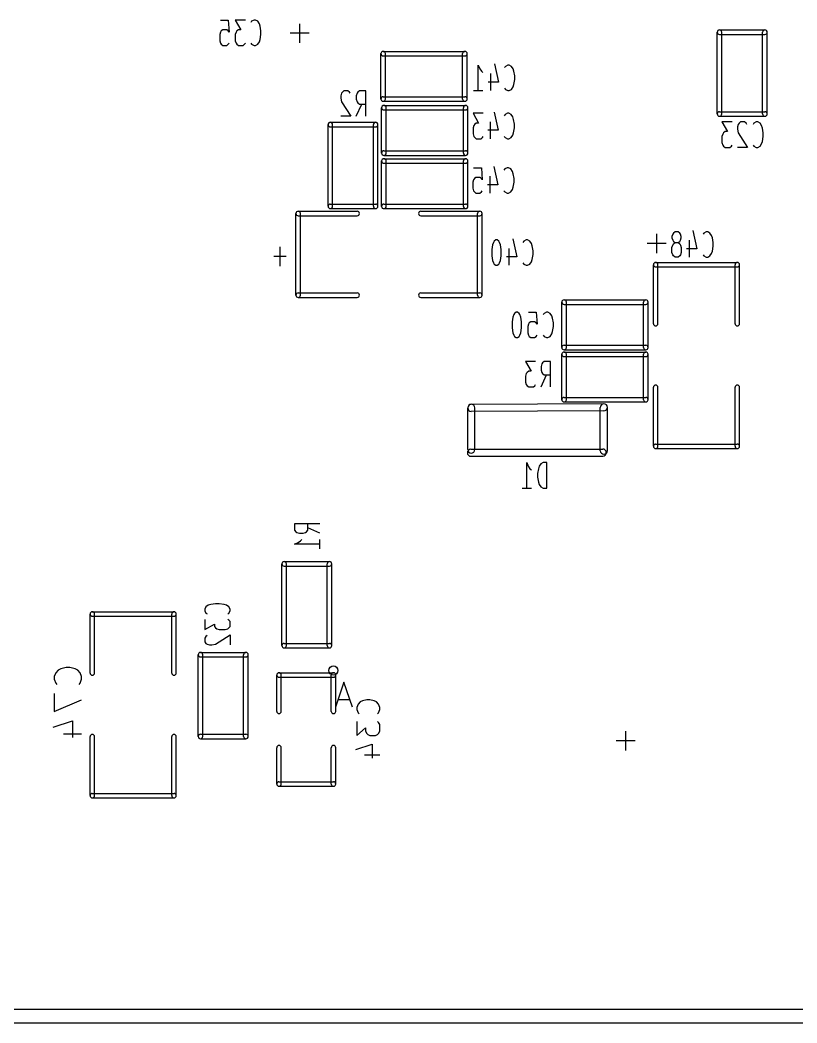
# Model space of a CAD drawing. Extents: x 32880 to 68030, y 27285 to 49782.
# Drawn here: x 47786 to 56343, y 27285 to 38329 of the extents above; entities that cross this region are included whole.
import ezdxf

# ---------------------------------------------------------------- set-up
doc = ezdxf.new("R2010")
doc.units = 0
doc.layers.add('BLACK', color=1, linetype='CONTINUOUS')

msp = doc.modelspace()

# ---------------------------------------------------------------- linework, layer by layer
at = {"layer": 'BLACK'}
for p, q in [((49994, 38329), (50080, 38329)), ((50080, 38329), (50089, 38195)), ((50268, 38329), (50157, 38329)), ((50157, 38329), (50217, 38222)), ((50363, 38329), (50337, 38315)), ((50380, 38329), (50363, 38329)), ((50405, 38315), (50380, 38329)), ((50020, 38222), (50003, 38209)), ((50063, 38222), (50020, 38222)), ((50080, 38209), (50063, 38222)), ((50191, 38222), (50174, 38209)), ((50217, 38222), (50191, 38222)), ((50337, 38315), (50328, 38302)), ((50423, 38289), (50405, 38315)), ((50431, 38262), (50423, 38289)), ((50440, 38209), (50431, 38262)), ((50866, 38078), (50866, 38289)), ((55490, 38220), (55990, 38220)), ((49994, 38195), (49986, 38169)), ((49986, 38169), (49986, 38102)), ((49986, 38102), (49994, 38075)), ((50003, 38209), (49994, 38195)), ((50089, 38195), (50080, 38209)), ((50165, 38195), (50157, 38169)), ((50157, 38169), (50157, 38102)), ((50157, 38102), (50165, 38075)), ((50174, 38209), (50165, 38195)), ((50423, 38089), (50431, 38115)), ((50431, 38115), (50440, 38169)), ((50440, 38169), (50440, 38209)), ((50971, 38183), (50761, 38183)), ((55465, 37295), (55465, 38195)), ((55490, 38170), (55990, 38170)), ((55515, 37295), (55515, 38195)), ((55965, 37295), (55965, 38195)), ((56015, 37295), (56015, 38195)), ((49994, 38075), (50003, 38062)), ((50003, 38062), (50020, 38049)), ((50020, 38049), (50063, 38049)), ((50063, 38049), (50080, 38062)), ((50080, 38062), (50089, 38075)), ((50165, 38075), (50174, 38062)), ((50174, 38062), (50191, 38049)), ((50191, 38049), (50243, 38049)), ((50243, 38049), (50260, 38062)), ((50260, 38062), (50268, 38075)), ((50328, 38075), (50337, 38062)), ((50337, 38062), (50363, 38049)), ((50363, 38049), (50380, 38049)), ((50380, 38049), (50405, 38062)), ((50405, 38062), (50423, 38089)), ((51761, 37459), (51761, 37959)), ((51786, 37984), (52686, 37984)), ((51786, 37934), (52686, 37934)), ((51811, 37459), (51811, 37959)), ((52661, 37459), (52661, 37959)), ((52711, 37459), (52711, 37959)), ((52832, 37553), (52832, 37833)), ((52832, 37833), (52849, 37793)), ((52849, 37793), (52867, 37766)), ((53012, 37846), (53055, 37646)), ((53132, 37819), (53123, 37806)), ((53158, 37833), (53132, 37819)), ((53175, 37833), (53158, 37833)), ((53200, 37819), (53175, 37833)), ((53218, 37793), (53200, 37819)), ((53226, 37766), (53218, 37793)), ((52867, 37766), (52884, 37753)), ((52969, 37739), (52969, 37553)), ((53235, 37713), (53226, 37766)), ((53226, 37619), (53235, 37673)), ((53235, 37673), (53235, 37713)), ((51353, 37550), (51336, 37536)), ((51396, 37550), (51353, 37550)), ((51413, 37536), (51396, 37550)), ((51525, 37550), (51507, 37536)), ((51593, 37550), (51525, 37550)), ((51593, 37270), (51593, 37550)), ((52781, 37553), (52884, 37553)), ((53055, 37646), (52943, 37646)), ((53123, 37579), (53132, 37566)), ((53132, 37566), (53158, 37553)), ((53158, 37553), (53175, 37553)), ((53175, 37553), (53200, 37566)), ((53200, 37566), (53218, 37593)), ((53218, 37593), (53226, 37619)), ((51327, 37523), (51319, 37496)), ((51319, 37496), (51319, 37470)), ((51319, 37470), (51327, 37430)), ((51336, 37536), (51327, 37523)), ((51422, 37523), (51413, 37536)), ((51499, 37523), (51490, 37496)), ((51490, 37496), (51490, 37456)), ((51490, 37456), (51499, 37430)), ((51507, 37536), (51499, 37523)), ((51786, 37484), (52686, 37484)), ((51327, 37430), (51430, 37270)), ((51490, 37270), (51550, 37403)), ((51499, 37430), (51507, 37416)), ((51507, 37416), (51525, 37403)), ((51525, 37403), (51593, 37403)), ((51769, 36864), (51769, 37364)), ((51786, 37434), (52686, 37434)), ((51794, 37389), (52694, 37389)), ((51794, 37339), (52694, 37339)), ((51819, 36864), (51819, 37364)), ((52669, 36864), (52669, 37364)), ((52719, 36864), (52719, 37364)), ((51430, 37270), (51319, 37270)), ((52888, 37302), (52777, 37302)), ((52777, 37302), (52837, 37195)), ((53008, 37315), (53051, 37115)), ((53128, 37288), (53119, 37275)), ((53154, 37302), (53128, 37288)), ((53171, 37302), (53154, 37302)), ((53196, 37288), (53171, 37302)), ((53214, 37262), (53196, 37288)), ((53222, 37235), (53214, 37262)), ((53231, 37182), (53222, 37235)), ((55490, 37320), (55990, 37320)), ((55490, 37270), (55990, 37270)), ((51178, 36278), (51178, 37178)), ((51203, 37203), (51703, 37203)), ((51203, 37153), (51703, 37153)), ((51228, 36278), (51228, 37178)), ((51678, 36278), (51678, 37178)), ((51728, 36278), (51728, 37178)), ((52785, 37168), (52777, 37142)), ((52777, 37142), (52777, 37075)), ((52794, 37182), (52785, 37168)), ((52811, 37195), (52794, 37182)), ((52837, 37195), (52811, 37195)), ((53051, 37115), (52939, 37115)), ((52965, 37208), (52965, 37022)), ((53222, 37088), (53231, 37142)), ((53231, 37142), (53231, 37182)), ((55628, 37207), (55517, 37207)), ((55517, 37207), (55577, 37100)), ((55696, 37180), (55688, 37153)), ((55688, 37153), (55688, 37127)), ((55688, 37127), (55696, 37087)), ((55705, 37193), (55696, 37180)), ((55722, 37207), (55705, 37193)), ((55765, 37207), (55722, 37207)), ((55782, 37193), (55765, 37207)), ((55791, 37180), (55782, 37193)), ((55868, 37193), (55859, 37180)), ((55894, 37207), (55868, 37193)), ((55911, 37207), (55894, 37207)), ((55936, 37193), (55911, 37207)), ((55954, 37167), (55936, 37193)), ((55962, 37140), (55954, 37167)), ((55971, 37087), (55962, 37140)), ((52777, 37075), (52785, 37048)), ((52785, 37048), (52794, 37035)), ((52794, 37035), (52811, 37022)), ((52811, 37022), (52863, 37022)), ((52863, 37022), (52880, 37035)), ((52880, 37035), (52888, 37048)), ((53119, 37048), (53128, 37035)), ((53128, 37035), (53154, 37022)), ((53154, 37022), (53171, 37022)), ((53171, 37022), (53196, 37035)), ((53196, 37035), (53214, 37062)), ((53214, 37062), (53222, 37088)), ((55525, 37073), (55517, 37047)), ((55517, 37047), (55517, 36980)), ((55534, 37087), (55525, 37073)), ((55551, 37100), (55534, 37087)), ((55577, 37100), (55551, 37100)), ((55696, 37087), (55799, 36927)), ((55962, 36993), (55971, 37047)), ((55971, 37047), (55971, 37087)), ((51794, 36889), (52694, 36889)), ((55517, 36980), (55525, 36953)), ((55525, 36953), (55534, 36940)), ((55534, 36940), (55551, 36927)), ((55551, 36927), (55603, 36927)), ((55603, 36927), (55620, 36940)), ((55620, 36940), (55628, 36953)), ((55799, 36927), (55688, 36927)), ((55859, 36953), (55868, 36940)), ((55868, 36940), (55894, 36927)), ((55894, 36927), (55911, 36927)), ((55911, 36927), (55936, 36940)), ((55936, 36940), (55954, 36967)), ((55954, 36967), (55962, 36993)), ((51769, 36277), (51769, 36777)), ((51794, 36839), (52694, 36839)), ((51794, 36802), (52694, 36802)), ((51819, 36277), (51819, 36777)), ((52669, 36277), (52669, 36777)), ((52719, 36277), (52719, 36777)), ((51794, 36752), (52694, 36752)), ((52781, 36703), (52867, 36703)), ((52867, 36703), (52876, 36569)), ((53004, 36716), (53047, 36516)), ((53124, 36689), (53115, 36676)), ((53150, 36703), (53124, 36689)), ((53167, 36703), (53150, 36703)), ((53192, 36689), (53167, 36703)), ((53210, 36663), (53192, 36689)), ((52781, 36569), (52773, 36543)), ((52790, 36583), (52781, 36569)), ((52807, 36596), (52790, 36583)), ((52850, 36596), (52807, 36596)), ((52867, 36583), (52850, 36596)), ((52876, 36569), (52867, 36583)), ((52961, 36609), (52961, 36423)), ((53218, 36636), (53210, 36663)), ((53227, 36583), (53218, 36636)), ((53227, 36543), (53227, 36583)), ((52773, 36543), (52773, 36476)), ((52773, 36476), (52781, 36449)), ((52781, 36449), (52790, 36436)), ((52867, 36436), (52876, 36449)), ((53047, 36516), (52935, 36516)), ((53115, 36449), (53124, 36436)), ((53192, 36436), (53210, 36463)), ((53210, 36463), (53218, 36489)), ((53218, 36489), (53227, 36543)), ((52790, 36436), (52807, 36423)), ((52807, 36423), (52850, 36423)), ((52850, 36423), (52867, 36436)), ((53124, 36436), (53150, 36423)), ((53150, 36423), (53167, 36423)), ((53167, 36423), (53192, 36436)), ((51203, 36303), (51703, 36303)), ((51203, 36253), (51703, 36253)), ((51794, 36302), (52694, 36302)), ((51794, 36252), (52694, 36252)), ((50825, 35299), (50825, 36199)), ((50850, 36224), (51500, 36224)), ((50850, 36174), (51500, 36174)), ((50875, 35299), (50875, 36199)), ((52200, 36224), (52850, 36224)), ((52200, 36174), (52850, 36174)), ((52825, 35299), (52825, 36199)), ((52875, 35299), (52875, 36199)), ((55197, 36011), (55240, 35811)), ((53008, 35894), (52999, 35881)), ((53025, 35908), (53008, 35894)), ((53042, 35908), (53025, 35908)), ((53059, 35894), (53042, 35908)), ((53068, 35881), (53059, 35894)), ((53213, 35921), (53256, 35721)), ((53333, 35894), (53324, 35881)), ((53359, 35908), (53333, 35894)), ((53376, 35908), (53359, 35908)), ((53401, 35894), (53376, 35908)), ((53419, 35868), (53401, 35894)), ((54799, 35763), (54799, 35974)), ((54974, 35971), (54966, 35944)), ((54966, 35944), (54966, 35931)), ((54966, 35931), (54974, 35904)), ((54983, 35984), (54974, 35971)), ((54974, 35904), (54983, 35891)), ((55000, 35998), (54983, 35984)), ((55034, 35998), (55000, 35998)), ((55052, 35984), (55034, 35998)), ((55060, 35971), (55052, 35984)), ((55052, 35891), (55060, 35904)), ((55069, 35944), (55060, 35971)), ((55060, 35904), (55069, 35931)), ((55069, 35931), (55069, 35944)), ((55154, 35904), (55154, 35718)), ((55317, 35984), (55308, 35971)), ((55343, 35998), (55317, 35984)), ((55360, 35998), (55343, 35998)), ((55385, 35984), (55360, 35998)), ((55403, 35958), (55385, 35984)), ((55411, 35931), (55403, 35958)), ((55420, 35878), (55411, 35931)), ((50650, 35620), (50650, 35833)), ((52990, 35854), (52982, 35801)), ((52982, 35801), (52982, 35734)), ((52999, 35881), (52990, 35854)), ((53076, 35854), (53068, 35881)), ((53085, 35801), (53076, 35854)), ((53085, 35734), (53085, 35801)), ((53170, 35814), (53170, 35628)), ((53427, 35841), (53419, 35868)), ((53436, 35788), (53427, 35841)), ((53436, 35748), (53436, 35788)), ((54904, 35868), (54694, 35868)), ((54966, 35824), (54974, 35851)), ((54966, 35771), (54966, 35824)), ((54974, 35851), (54983, 35864)), ((54983, 35891), (55000, 35878)), ((54983, 35864), (55000, 35878)), ((55000, 35878), (55034, 35878)), ((55034, 35878), (55052, 35891)), ((55034, 35878), (55052, 35864)), ((55052, 35864), (55060, 35851)), ((55060, 35851), (55069, 35824)), ((55069, 35824), (55069, 35771)), ((55240, 35811), (55128, 35811)), ((55403, 35758), (55411, 35784)), ((55411, 35784), (55420, 35838)), ((55420, 35838), (55420, 35878)), ((50718, 35726), (50581, 35726)), ((52982, 35734), (52990, 35681)), ((52990, 35681), (52999, 35654)), ((53068, 35654), (53076, 35681)), ((53076, 35681), (53085, 35734)), ((53256, 35721), (53144, 35721)), ((53419, 35668), (53427, 35694)), ((53427, 35694), (53436, 35748)), ((54974, 35744), (54966, 35771)), ((54983, 35731), (54974, 35744)), ((55000, 35718), (54983, 35731)), ((55034, 35718), (55000, 35718)), ((55052, 35731), (55034, 35718)), ((55060, 35744), (55052, 35731)), ((55069, 35771), (55060, 35744)), ((55308, 35744), (55317, 35731)), ((55317, 35731), (55343, 35718)), ((55343, 35718), (55360, 35718)), ((55360, 35718), (55385, 35731)), ((55385, 35731), (55403, 35758)), ((52999, 35654), (53008, 35641)), ((53008, 35641), (53025, 35628)), ((53025, 35628), (53042, 35628)), ((53042, 35628), (53059, 35641)), ((53059, 35641), (53068, 35654)), ((53324, 35654), (53333, 35641)), ((53333, 35641), (53359, 35628)), ((53359, 35628), (53376, 35628)), ((53376, 35628), (53401, 35641)), ((53401, 35641), (53419, 35668)), ((54761, 34985), (54761, 35635)), ((54786, 35660), (55686, 35660)), ((54786, 35610), (55686, 35610)), ((54811, 34985), (54811, 35635)), ((55661, 34985), (55661, 35635)), ((55711, 34985), (55711, 35635)), ((50850, 35324), (51500, 35324)), ((50850, 35274), (51500, 35274)), ((52200, 35324), (52850, 35324)), ((52200, 35274), (52850, 35274)), ((53778, 35248), (54678, 35248)), ((53753, 34723), (53753, 35223)), ((53778, 35198), (54678, 35198)), ((53803, 34723), (53803, 35223)), ((54653, 34723), (54653, 35223)), ((54703, 34723), (54703, 35223)), ((53214, 35059), (53206, 35006)), ((53223, 35086), (53214, 35059)), ((53232, 35099), (53223, 35086)), ((53249, 35113), (53232, 35099)), ((53266, 35113), (53249, 35113)), ((53283, 35099), (53266, 35113)), ((53292, 35086), (53283, 35099)), ((53300, 35059), (53292, 35086)), ((53309, 35006), (53300, 35059)), ((53385, 35113), (53471, 35113)), ((53471, 35113), (53480, 34979)), ((53557, 35099), (53548, 35086)), ((53583, 35113), (53557, 35099)), ((53600, 35113), (53583, 35113)), ((53625, 35099), (53600, 35113)), ((53643, 35073), (53625, 35099)), ((53651, 35046), (53643, 35073)), ((53660, 34993), (53651, 35046)), ((53206, 35006), (53206, 34939)), ((53206, 34939), (53214, 34886)), ((53300, 34886), (53309, 34939)), ((53309, 34939), (53309, 35006)), ((53385, 34979), (53377, 34953)), ((53377, 34953), (53377, 34886)), ((53394, 34993), (53385, 34979)), ((53411, 35006), (53394, 34993)), ((53454, 35006), (53411, 35006)), ((53471, 34993), (53454, 35006)), ((53480, 34979), (53471, 34993)), ((53651, 34899), (53660, 34953)), ((53660, 34953), (53660, 34993)), ((53214, 34886), (53223, 34859)), ((53223, 34859), (53232, 34846)), ((53232, 34846), (53249, 34833)), ((53249, 34833), (53266, 34833)), ((53266, 34833), (53283, 34846)), ((53283, 34846), (53292, 34859)), ((53292, 34859), (53300, 34886)), ((53377, 34886), (53385, 34859)), ((53385, 34859), (53394, 34846)), ((53394, 34846), (53411, 34833)), ((53411, 34833), (53454, 34833)), ((53454, 34833), (53471, 34846)), ((53471, 34846), (53480, 34859)), ((53548, 34859), (53557, 34846)), ((53557, 34846), (53583, 34833)), ((53583, 34833), (53600, 34833)), ((53600, 34833), (53625, 34846)), ((53625, 34846), (53643, 34873)), ((53643, 34873), (53651, 34899)), ((53778, 34748), (54678, 34748)), ((53778, 34698), (54678, 34698)), ((53465, 34569), (53354, 34569)), ((53354, 34569), (53414, 34462)), ((53560, 34569), (53542, 34555)), ((53628, 34569), (53560, 34569)), ((53628, 34289), (53628, 34569)), ((53753, 34148), (53753, 34648)), ((53778, 34673), (54678, 34673)), ((53778, 34623), (54678, 34623)), ((53803, 34148), (53803, 34648)), ((54653, 34148), (54653, 34648)), ((54703, 34148), (54703, 34648)), ((53388, 34462), (53371, 34449)), ((53414, 34462), (53388, 34462)), ((53534, 34542), (53525, 34515)), ((53525, 34515), (53525, 34475)), ((53525, 34475), (53534, 34449)), ((53542, 34555), (53534, 34542)), ((53362, 34435), (53354, 34409)), ((53354, 34409), (53354, 34342)), ((53371, 34449), (53362, 34435)), ((53525, 34289), (53585, 34422)), ((53534, 34449), (53542, 34435)), ((53542, 34435), (53560, 34422)), ((53560, 34422), (53628, 34422)), ((53354, 34342), (53362, 34315)), ((53362, 34315), (53371, 34302)), ((53371, 34302), (53388, 34289)), ((53388, 34289), (53440, 34289)), ((53440, 34289), (53457, 34302)), ((53457, 34302), (53465, 34315)), ((54761, 33635), (54761, 34285)), ((54811, 33635), (54811, 34285)), ((55661, 33635), (55661, 34285)), ((55711, 33635), (55711, 34285)), ((53778, 34173), (54678, 34173)), ((52717, 33599), (52717, 34059)), ((54216, 34103), (52756, 34097)), ((54216, 34025), (52756, 34019)), ((52795, 33599), (52795, 34059)), ((53778, 34123), (54678, 34123)), ((54177, 33587), (54177, 34063)), ((54255, 33587), (54255, 34063)), ((52752, 33603), (54204, 33605)), ((54786, 33660), (55686, 33660)), ((54786, 33610), (55686, 33610)), ((52752, 33525), (54204, 33527)), ((53366, 33175), (53366, 33455)), ((53366, 33455), (53383, 33415)), ((53383, 33415), (53401, 33388)), ((53401, 33388), (53418, 33375)), ((53495, 33388), (53486, 33335)), ((53503, 33415), (53495, 33388)), ((53521, 33441), (53503, 33415)), ((53546, 33455), (53521, 33441)), ((53589, 33455), (53546, 33455)), ((53589, 33175), (53589, 33455)), ((53486, 33335), (53486, 33295)), ((53486, 33295), (53495, 33241)), ((53315, 33175), (53418, 33175)), ((53495, 33241), (53503, 33215)), ((53503, 33215), (53521, 33188)), ((53521, 33188), (53546, 33175)), ((53546, 33175), (53589, 33175)), ((51089, 32781), (50809, 32781)), ((50809, 32781), (50809, 32713)), ((50809, 32713), (50823, 32695)), ((50823, 32695), (50836, 32687)), ((50929, 32687), (50943, 32695)), ((50943, 32695), (50956, 32713)), ((50956, 32713), (50956, 32781)), ((51089, 32678), (50956, 32738)), ((50836, 32687), (50863, 32678)), ((50849, 32575), (50876, 32593)), ((50863, 32678), (50903, 32678)), ((50876, 32593), (50889, 32610)), ((50903, 32678), (50929, 32687)), ((51089, 32507), (51089, 32610)), ((50809, 32558), (50849, 32575)), ((51089, 32558), (50809, 32558)), ((50695, 32365), (51195, 32365)), ((50670, 31440), (50670, 32340)), ((50695, 32315), (51195, 32315)), ((50720, 31440), (50720, 32340)), ((51170, 31440), (51170, 32340)), ((51220, 31440), (51220, 32340)), ((48582, 31813), (49482, 31813)), ((49834, 31866), (49820, 31841)), ((49820, 31841), (49820, 31824)), ((49820, 31824), (49834, 31798)), ((49860, 31884), (49834, 31866)), ((49887, 31892), (49860, 31884)), ((49940, 31901), (49887, 31892)), ((49980, 31901), (49940, 31901)), ((50034, 31892), (49980, 31901)), ((50060, 31884), (50034, 31892)), ((50087, 31866), (50060, 31884)), ((50100, 31841), (50087, 31866)), ((50087, 31798), (50100, 31824)), ((50100, 31824), (50100, 31841)), ((48557, 31138), (48557, 31788)), ((48582, 31763), (49482, 31763)), ((48607, 31138), (48607, 31788)), ((49457, 31138), (49457, 31788)), ((49507, 31138), (49507, 31788)), ((49820, 31729), (49820, 31618)), ((49834, 31798), (49847, 31789)), ((50074, 31789), (50087, 31798)), ((50087, 31721), (50074, 31729)), ((50100, 31704), (50087, 31721)), ((50100, 31652), (50100, 31704)), ((49820, 31618), (49927, 31678)), ((49927, 31678), (49927, 31652)), ((49927, 31652), (49940, 31635)), ((49940, 31635), (49954, 31626)), ((49954, 31626), (49980, 31618)), ((49980, 31618), (50047, 31618)), ((50047, 31618), (50074, 31626)), ((50074, 31626), (50087, 31635)), ((50087, 31635), (50100, 31652)), ((49834, 31541), (49820, 31524)), ((49820, 31524), (49820, 31481)), ((49820, 31481), (49834, 31464)), ((49847, 31550), (49834, 31541)), ((49940, 31455), (50100, 31558)), ((50100, 31558), (50100, 31447)), ((49774, 31365), (50274, 31365)), ((49834, 31464), (49847, 31455)), ((49847, 31455), (49874, 31447)), ((49874, 31447), (49900, 31447)), ((49900, 31447), (49940, 31455)), ((50695, 31465), (51195, 31465)), ((50695, 31415), (51195, 31415)), ((49749, 30440), (49749, 31340)), ((49774, 31315), (50274, 31315)), ((49799, 30440), (49799, 31340)), ((50249, 30440), (50249, 31340)), ((50299, 30440), (50299, 31340)), ((48207, 31170), (48179, 31142)), ((48236, 31185), (48207, 31170)), ((48293, 31199), (48236, 31185)), ((48336, 31199), (48293, 31199)), ((48393, 31185), (48336, 31199)), ((48422, 31170), (48393, 31185)), ((48450, 31142), (48422, 31170)), ((48179, 31142), (48164, 31099)), ((48164, 31099), (48164, 31070)), ((48164, 31070), (48179, 31027)), ((48464, 31099), (48450, 31142)), ((48450, 31027), (48464, 31070)), ((48464, 31070), (48464, 31099)), ((50613, 30716), (50613, 31116)), ((50638, 31141), (51238, 31141)), ((50638, 31091), (51238, 31091)), ((50663, 30716), (50663, 31116)), ((51213, 30716), (51213, 31116)), ((51354, 31039), (51262, 30763)), ((51354, 31039), (51262, 30763)), ((51263, 30716), (51263, 31116)), ((51446, 30763), (51354, 31039)), ((51446, 30763), (51354, 31039)), ((48179, 31027), (48193, 31013)), ((48436, 31013), (48450, 31027)), ((48164, 30913), (48164, 30713)), ((48164, 30713), (48464, 30842)), ((51419, 30842), (51288, 30842)), ((51419, 30842), (51288, 30842)), ((51533, 30820), (51509, 30796)), ((51557, 30831), (51533, 30820)), ((51604, 30843), (51557, 30831)), ((51640, 30843), (51604, 30843)), ((51688, 30831), (51640, 30843)), ((51711, 30820), (51688, 30831)), ((51735, 30796), (51711, 30820)), ((51509, 30796), (51497, 30760)), ((51497, 30760), (51497, 30736)), ((51497, 30736), (51509, 30701)), ((51747, 30760), (51735, 30796)), ((51735, 30701), (51747, 30736)), ((51747, 30736), (51747, 30760)), ((48150, 30541), (48364, 30613)), ((48364, 30613), (48364, 30427)), ((51497, 30605), (51497, 30451)), ((51509, 30701), (51521, 30689)), ((51723, 30689), (51735, 30701)), ((51735, 30593), (51723, 30605)), ((51747, 30570), (51735, 30593)), ((51497, 30451), (51592, 30534)), ((51592, 30534), (51592, 30498)), ((51592, 30498), (51604, 30474)), ((51735, 30474), (51747, 30498)), ((51747, 30498), (51747, 30570)), ((54457, 30286), (54457, 30497)), ((48264, 30470), (48464, 30470)), ((48557, 29788), (48557, 30438)), ((48607, 29788), (48607, 30438)), ((49457, 29788), (49457, 30438)), ((49507, 29788), (49507, 30438)), ((49774, 30465), (50274, 30465)), ((49774, 30415), (50274, 30415)), ((51604, 30474), (51616, 30462)), ((51616, 30462), (51640, 30451)), ((51640, 30451), (51700, 30451)), ((51700, 30451), (51723, 30462)), ((51723, 30462), (51735, 30474)), ((54562, 30391), (54352, 30391)), ((50613, 29916), (50613, 30316)), ((50663, 29916), (50663, 30316)), ((51213, 29916), (51213, 30316)), ((51263, 29916), (51263, 30316)), ((51485, 30296), (51664, 30355)), ((51664, 30355), (51664, 30201)), ((51581, 30236), (51747, 30236)), ((50638, 29941), (51238, 29941)), ((50638, 29891), (51238, 29891)), ((48582, 29813), (49482, 29813)), ((48582, 29763), (49482, 29763)), ((34455, 27435), (66455, 27435)), ((34455, 27285), (66455, 27285))]:
    msp.add_line(p, q, dxfattribs=at)
msp.add_circle((51238, 31166), 50, dxfattribs=at)
for centre, radius, start, end in [((55490, 38195), 25, 360, 540), ((55490, 38195), 25, 90, 270), ((55990, 38195), 25, 360, 540), ((55990, 38195), 25, 270, 450), ((51786, 37959), 25, 90, 270), ((51786, 37959), 25, 360, 540), ((52686, 37959), 25, 360, 540), ((52686, 37959), 25, 270, 450), ((51786, 37459), 25, 90, 270), ((51786, 37459), 25, 180, 360), ((52686, 37459), 25, 180, 360), ((52686, 37459), 25, 270, 450), ((51794, 37364), 25, 90, 270), ((51794, 37364), 25, 360, 540), ((52694, 37364), 25, 360, 540), ((52694, 37364), 25, 270, 450), ((55490, 37295), 25, 90, 270), ((55490, 37295), 25, 180, 360), ((55990, 37295), 25, 180, 360), ((55990, 37295), 25, 270, 450), ((51203, 37178), 25, 360, 540), ((51203, 37178), 25, 90, 270), ((51703, 37178), 25, 360, 540), ((51703, 37178), 25, 270, 450), ((51794, 36864), 25, 90, 270), ((52694, 36864), 25, 270, 450), ((51794, 36864), 25, 180, 360), ((51794, 36777), 25, 90, 270), ((51794, 36777), 25, 360, 540), ((52694, 36864), 25, 180, 360), ((52694, 36777), 25, 360, 540), ((52694, 36777), 25, 270, 450), ((51203, 36278), 25, 90, 270), ((51203, 36278), 25, 180, 360), ((51703, 36278), 25, 180, 360), ((51703, 36278), 25, 270, 450), ((51794, 36277), 25, 90, 270), ((51794, 36277), 25, 180, 360), ((52694, 36277), 25, 180, 360), ((52694, 36277), 25, 270, 450), ((50850, 36199), 25, 360, 540), ((50850, 36199), 25, 90, 270), ((51500, 36199), 25, 270, 450), ((52200, 36199), 25, 90, 270), ((52850, 36199), 25, 360, 540), ((52850, 36199), 25, 270, 450), ((54786, 35635), 25, 90, 270), ((54786, 35635), 25, 360, 540), ((55686, 35635), 25, 360, 540), ((55686, 35635), 25, 270, 450), ((50850, 35299), 25, 90, 270), ((50850, 35299), 25, 180, 360), ((51500, 35299), 25, 270, 450), ((52200, 35299), 25, 90, 270), ((52850, 35299), 25, 180, 360), ((52850, 35299), 25, 270, 450), ((53778, 35223), 25, 90, 270), ((53778, 35223), 25, 360, 540), ((54678, 35223), 25, 360, 540), ((54678, 35223), 25, 270, 450), ((54786, 34985), 25, 180, 360), ((55686, 34985), 25, 180, 360), ((53778, 34723), 25, 90, 270), ((53778, 34723), 25, 180, 360), ((54678, 34723), 25, 180, 360), ((54678, 34723), 25, 270, 450), ((53778, 34648), 25, 90, 270), ((53778, 34648), 25, 360, 540), ((54678, 34648), 25, 360, 540), ((54678, 34648), 25, 270, 450), ((54786, 34285), 25, 360, 540), ((55686, 34285), 25, 360, 540), ((53778, 34148), 25, 90, 270), ((53778, 34148), 25, 180, 360), ((54678, 34148), 25, 180, 360), ((54678, 34148), 25, 270, 450), ((52756, 34059), 39, 360, 540), ((52756, 34058), 39, 90, 270), ((54216, 34063), 39, 360, 540), ((54216, 34064), 39, -89, 90), ((52752, 33564), 39, 90, 270), ((52756, 33599), 39, 180, 360), ((54216, 33587), 39, 180, 360), ((54204, 33566), 39, 270, 450), ((54786, 33635), 25, 90, 270), ((54786, 33635), 25, 180, 360), ((55686, 33635), 25, 180, 360), ((55686, 33635), 25, 270, 450), ((50695, 32340), 25, 360, 540), ((50695, 32340), 25, 90, 270), ((51195, 32340), 25, 360, 540), ((51195, 32340), 25, 270, 450), ((48582, 31788), 25, 90, 270), ((48582, 31788), 25, 360, 540), ((49482, 31788), 25, 360, 540), ((49482, 31788), 25, 270, 450), ((49774, 31340), 25, 360, 540), ((49774, 31340), 25, 90, 270), ((50274, 31340), 25, 360, 540), ((50274, 31340), 25, 270, 450), ((50695, 31440), 25, 90, 270), ((50695, 31440), 25, 180, 360), ((51195, 31440), 25, 180, 360), ((51195, 31440), 25, 270, 450), ((48582, 31138), 25, 180, 360), ((49482, 31138), 25, 180, 360), ((50638, 31116), 25, 90, 270), ((50638, 31116), 25, 360, 540), ((51238, 31116), 25, 360, 540), ((51238, 31116), 25, 270, 450), ((50638, 30716), 25, 180, 360), ((51238, 30716), 25, 180, 360), ((48582, 30438), 25, 360, 540), ((49482, 30438), 25, 360, 540), ((49774, 30440), 25, 90, 270), ((49774, 30440), 25, 180, 360), ((50274, 30440), 25, 180, 360), ((50274, 30440), 25, 270, 450), ((50638, 30316), 25, 360, 540), ((51238, 30316), 25, 360, 540), ((50638, 29916), 25, 90, 270), ((51238, 29916), 25, 270, 450), ((50638, 29916), 25, 180, 360), ((51238, 29916), 25, 180, 360), ((48582, 29788), 25, 90, 270), ((48582, 29788), 25, 180, 360), ((49482, 29788), 25, 180, 360), ((49482, 29788), 25, 270, 450)]:
    msp.add_arc(centre, radius, start, end, dxfattribs=at)

doc.saveas('drawing.dxf')
